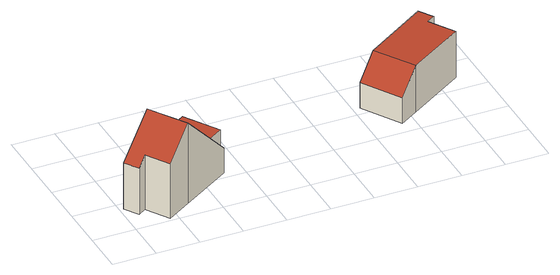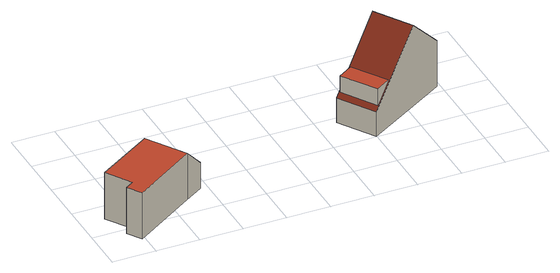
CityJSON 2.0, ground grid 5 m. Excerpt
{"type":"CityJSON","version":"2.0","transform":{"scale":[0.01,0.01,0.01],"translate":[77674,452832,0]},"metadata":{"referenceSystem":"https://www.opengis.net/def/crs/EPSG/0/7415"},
"CityObjects":{
"building1":{"type":"Building","attributes":{"Volume":390.99,"Dakoppervlakte":61.9,"Muuroppervlakte":208.06,"Vloeroppervlakte":53.62,"hoogte_Z_max_in_m_NAP":10.11,"GEB_DOEL":"woonfunctie","dateOfConstruction":"1980-01-01","measuredHeight":10},"children":["building1-1"],"geometry":[{"type":"Solid","lod":"2","boundaries":[[[[0,1,2,3,4,5,6,7]],[[8,9,10,11,12,13]],[[13,14,15,8],[16,17,18,19]],[[14,7,6,15]],[[9,8,15,6,5,4]],[[9,4,3,10]],[[11,10,3,2]],[[2,1,12,11]],[[13,12,1,0]],[[0,7,14,13]],[[20,19,18,21]],[[21,18,17]],[[17,16,20,21]],[[20,16,19]]]],"semantics":{"surfaces":[{"type":"GroundSurface"},{"type":"RoofSurface"},{"type":"WallSurface"}],"values":[[0,1,1,2,2,2,2,2,2,2,1,2,2,2]]}}]},
"building1-1":{"type":"BuildingInstallation","attributes":{"relationToConstruction":"outside"},"parents":["building1"],"geometry":[{"type":"MultiSurface","lod":"2","boundaries":[[[20,19,18,21]],[[21,18,17]],[[17,16,20,21]],[[20,16,19]]],"semantics":{"surfaces":[{"type":"RoofSurface"},{"type":"WallSurface"}],"values":[0,1,1,1]}}]},
"building2":{"type":"Building","attributes":{"Volume":308.03,"Dakoppervlakte":62.35,"Muuroppervlakte":171.73,"Vloeroppervlakte":56.7,"hoogte_Z_max_in_m_NAP":5.78,"GEB_DOEL":"woonfunctie","dateOfConstruction":"1980-01-01","measuredHeight":5.73},"geometry":[{"type":"Solid","lod":"2","boundaries":[[[[22,23,24,25,26,27,28,29]],[[30,31,32,33,34,35]],[[32,31,36,37]],[[29,28,31,30]],[[25,24,33,32]],[[33,24,23,34]],[[35,34,23,22]],[[30,35,22,29]],[[31,28,27,36]],[[26,37,36,27]],[[26,25,32,37]]]],"semantics":{"surfaces":[{"type":"GroundSurface"},{"type":"RoofSurface"},{"type":"WallSurface"}],"values":[[0,1,1,2,2,2,2,2,2,2,2]]}}]}
},
"vertices":[
[690,207,11],[410,29,11],[240,296,11],[146,236,11],[42,400,11],[420,632,11],[1012,996,11],[1277,580,11],[420,632,1011],[42,400,581],[146,236,581],[240,296,688],[410,29,688],[690,207,1011],[1277,580,318],[1012,996,318],[977,960,366],[1229,564,366],[1058,455,568],[806,851,568],[977,960,568],[1229,564,568],
[4139,1566,4],[4043,1506,4],[4228,1216,4],[3576,800,4],[3361,662,4],[3081,1109,4],[3292,1246,4],[4035,1729,4],[4035,1729,578],[3292,1246,578],[3576,800,578],[4228,1216,578],[4043,1506,578],[4139,1566,578],[3081,1109,323],[3361,662,320]
]}
